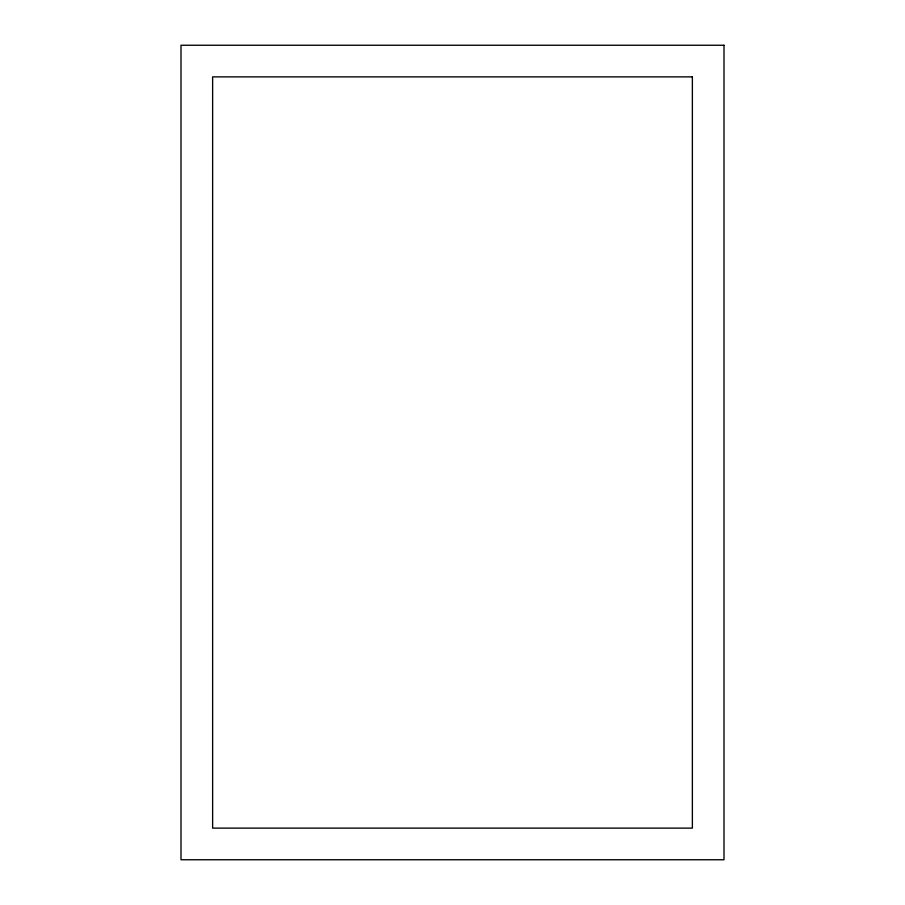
<?xml version="1.0" encoding="UTF-8"?>
<svg xmlns="http://www.w3.org/2000/svg" width="905" height="905" viewBox="0 0 905 905"><rect width="100%" height="100%" fill="white"/><g stroke="black" fill="none" stroke-linecap="round" stroke-linejoin="round"><path stroke-width="1.36" d="M724 45.25L181 45.25L181 859.75L724 859.75L724 45.25M692.37 76.88L212.63 76.88L212.63 828.12L692.37 828.12L692.37 76.88"/></g></svg>
